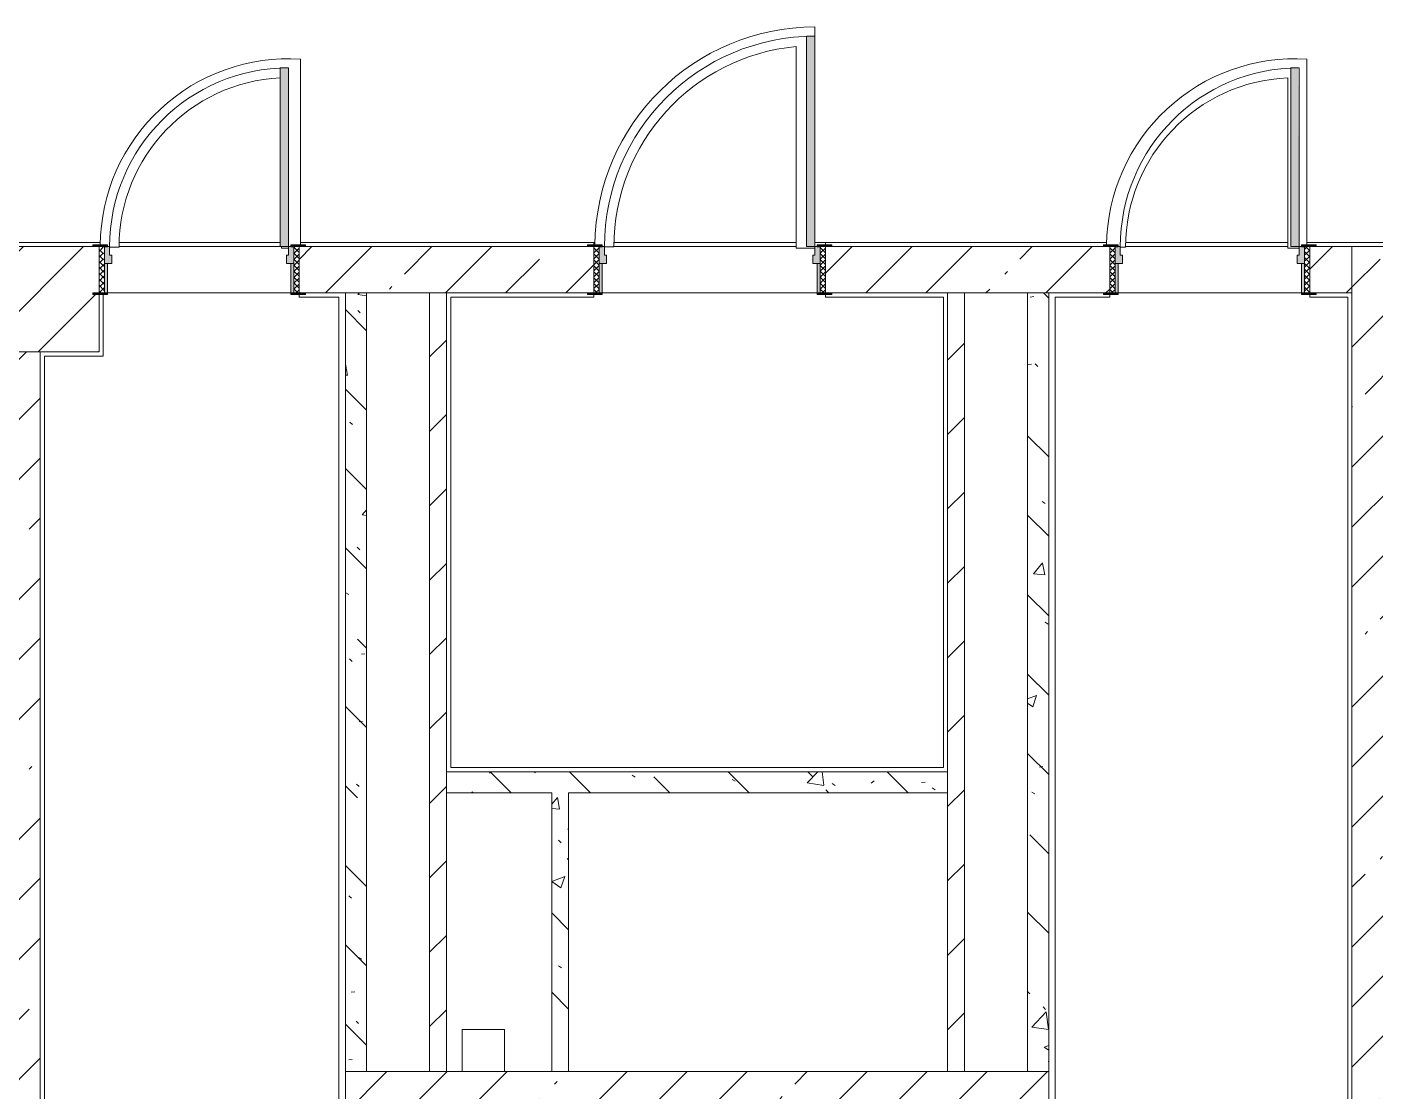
# Model space of a CAD drawing. Header units: millimetres. Extents: x 81368 to 286493, y -8553 to 29000.
# Drawn here: x 225050 to 231453, y 3888 to 8944 of the extents above; entities that cross this region are included whole.
import ezdxf

# ---------------------------------------------------------------- set-up
doc = ezdxf.new("R2010")
doc.units = ezdxf.units.MM
for name, color, linetype, lineweight, true_color in [('A-DOOR-5', 7, 'Continuous', 5, 0xe2e2e2), ('A-DOOR-6', 7, 'Continuous', 5, 0xaaaaaa), ('A-DOOR-FRAM-4', 7, 'Continuous', 5, 0xe2e2e2), ('A-DOOR-FRAM-5', 7, 'Continuous', 5, 0xaaaaaa), ('A-FLOR-3', 7, 'Continuous', 5, 0xaaaaaa), ('I-WALL-8', 7, 'Continuous', 5, 0x787878)]:
    doc.layers.add(name, color=color, linetype=linetype, lineweight=lineweight, true_color=true_color)
for name, color, linetype, lineweight in [('A-WALL', 7, 'Continuous', 9), ('I-WALL-6', 7, 'Continuous', 5), ('S-COLS-1', 7, 'Continuous', 5)]:
    doc.layers.add(name, color=color, linetype=linetype, lineweight=lineweight)
pattern_1 = [(45, (159482.88, 0), (-285.1231, 285.1231), []), (45, (159768, 0), (-285.1231, 285.1231), [504.031, -100.806, 16.764, -84.042])]
pattern_2 = [(45, (159482.88, 0), (-176.7767, 176.7767), [])]
pattern_3 = [(135, (159482.9, 0), (-377.1708, -377.1708), [533.4, -88.9, 17.78, -88.9]), (135, (159482.9, 376.94), (-377.1708, -377.1708), []), (50, (159482.9, 0), (637.6445, -55.7866), [66.675, -733.425]), (355, (159482.9, 0), (-123.3494, 668.699), [53.34, -586.74]), (100.451, (159536, -4.65), (514.299, 612.908), [56.665, -623.315]), (46.184, (159482.9, 177.8), (948.7764, -147.15), [100.012, -1100.137]), (96.636, (159561.9, 165.5), (830.909, 865.997), [84.998, -934.973]), (351.184, (159482.9, 177.8), (830.918, 865.988), [80.01, -880.11]), (21, (159571.8, 133.35), (530.6506, -357.9283), [66.675, -733.425]), (326, (159571.8, 133.35), (216.308, 644.6585), [53.34, -586.74]), (71.451, (159616, 103.5), (746.9596, 286.7243), [56.665, -623.315]), (37.5, (159482.88, 0), (10.8105, 295.9426), [16.764, -562.864, 16.764, -578.866, -588.962]), (37.5, (159482.88, 0), (10.8105, 295.9426), [-1175.258, 16.764, -572.198]), (7.5, (159482.88, 0), (233.8692, 350.6318), [16.764, -322.834, 16.764, -549.529, -224.472]), (7.5, (159482.88, 0), (233.8692, 350.6318), [-905.891, 16.764, -207.708]), (327.5, (159284.63, 0), (474.5678, -20.0513), [16.764, -205.486, 16.764, -676.656, -920.115]), (327.5, (159284.63, 0), (474.5678, -20.0513), [-915.67, 16.764, -903.351]), (317.5, (159195.73, 0), (518.4522, 88.9934), [16.764, -272.161, 16.764, -443.738, -653.415]), (317.5, (159195.73, 0), (518.4522, 88.9934), [-749.427, 16.764, -636.651])]
pattern_4 = [(135, (1826.41, 174.685), (-14.14214, -14.14214), []), (225, (1826.41, 174.685), (14.14214, -14.14214), [])]
pattern_5 = [(45, (-296.384, 174.685), (-14.1421, 14.1421), []), (135, (-296.384, 174.685), (-14.1421, -14.1421), [])]

# ---------------------------------------------------------------- blocks, each defined once
blk = doc.blocks.new('BSC_Колонна _Прямоугольная - 500х500-V43-1_2_3_птичка')
at = {"layer": 'S-COLS-1'}
h = blk.add_hatch(dxfattribs=at)
h.set_pattern_fill('FP_86', color=256, style=0, pattern_type=2)
h.set_pattern_definition([(45, (-65660, -7650), (-285.1231, 285.1231), []), (45, (-65374.88, -7650), (-285.1231, 285.1231), [504.031, -100.806, 16.764, -84.042])])
h.paths.add_polyline_path([(-30, -250), (250, -250), (250, 22), (220, 22), (220, 30), (250, 30), (250, 250), (-250, 250), (-250, -250)])
for p, q in [((220, 250), (-250, 250)), ((-250, 250), (-250, -250)), ((250, -250), (250, 22)), ((-250, -250), (250, -250))]:
    blk.add_line(p, q, dxfattribs=at)
blk = doc.blocks.new('110_Дверь_СКБ_1Ст_Внутренняя1 - Д-7_л__950x2100h_Туалет-21784696-1_2_3_птичка')
at = {"layer": 'A-DOOR-5'}
h = blk.add_hatch(color=256, dxfattribs=at)
h.paths.add_polyline_path([(-422.5, 30), (-402.5, 30), (-402.5, 70), (-412.5, 70), (-412.5, 110), (-437.5, 108), (-437.5, 30)])
h.paths.add_polyline_path([(447.5, 30), (462.5, 30), (462.5, 110), (437.5, 110), (437.5, 70), (427.5, 70), (427.5, 30), (437.5, 30)])
at = {"layer": 'A-DOOR-6'}
h = blk.add_hatch(dxfattribs=at)
h.set_pattern_fill('FP_25', color=256, style=0, pattern_type=2)
h.set_pattern_definition(pattern_4)
h.paths.add_polyline_path([(473.5, -110), (487.5, -110), (487.5, 110), (462.5, 110), (462.5, -110)])
at = {"layer": 'A-DOOR-FRAM-4'}
for points in [[(437.5, 110), (431.8, 960), (397.5, 960), (397.5, 110)], [(-462.5, 110), (-422.5, 110), (-422.5, 118), (-492.5, 117.6), (-492.5, 110), (-477.4, 110)], [(487.5, 110), (517.5, 110), (517.5, 118), (447.5, 118), (447.5, 110), (473.5, 110)], [(-422.5, -110), (-422.5, 30), (-437.5, 30), (-437.5, -110)], [(462.5, -110), (462.5, 30), (447.5, 30), (447.5, -110)], [(-462.5, -118), (-422.5, -118), (-422.5, -110), (-492.5, -110), (-492.5, -118)], [(517.5, -118), (517.5, -110), (447.5, -110), (447.5, -118), (487.5, -118)]]:
    blk.add_hatch(color=256, dxfattribs=at).paths.add_polyline_path(points)
at = {"layer": 'A-DOOR-FRAM-5'}
h = blk.add_hatch(dxfattribs=at)
h.set_pattern_fill('FP_26', color=256, style=0, pattern_type=2)
h.set_pattern_definition(pattern_5)
h.paths.add_polyline_path([(-462.5, -110), (-437.5, -110), (-437.5, 110), (-462.5, 108)])
at = {"layer": 'A-DOOR-6'}
for p, q in [((437.5, 960), (397.5, 960)), ((397.5, 960), (397.5, 110)), ((437.5, 110), (437.5, 960)), ((397.5, 110), (437.5, 110))]:
    blk.add_line(p, q, dxfattribs=at)
blk.add_arc((437.5, 110), 850, 90, 180, dxfattribs=at)
at = {"layer": 'A-DOOR-FRAM-5'}
for p, q in [((-422.5, 118), (-492.5, 118)), ((-492.5, 118), (-492.5, 110)), ((-492.5, 110), (-422.5, 110)), ((-437.5, 110), (-462.5, 110)), ((-462.5, 110), (-462.5, -110)), ((-412.5, 110), (-437.5, 110)), ((-437.5, 110), (-437.5, 30)), ((-437.5, -110), (-437.5, 110)), ((-422.5, 110), (-437.5, 110)), ((-437.5, 110), (-437.5, 109)), ((-437.5, 109), (-422.5, 109)), ((-422.5, 110), (-422.5, 118)), ((-422.5, 109), (-422.5, 110)), ((-412.5, 70), (-412.5, 110)), ((-402.5, 70), (-412.5, 70)), ((-402.5, 30), (-402.5, 70)), ((437.5, 70), (427.5, 70)), ((427.5, 70), (427.5, 30)), ((437.5, 110), (437.5, 70)), ((462.5, 110), (437.5, 110)), ((517.5, 118), (447.5, 118)), ((447.5, 118), (447.5, 110)), ((462.5, 110), (447.5, 110)), ((447.5, 110), (447.5, 109)), ((447.5, 110), (517.5, 110)), ((447.5, 109), (462.5, 109)), ((462.5, 30), (462.5, 110)), ((487.5, 110), (462.5, 110)), ((462.5, 110), (462.5, -110)), ((462.5, 109), (462.5, 110)), ((487.5, -110), (487.5, 110)), ((517.5, 110), (517.5, 118)), ((-437.5, 30), (-402.5, 30)), ((-422.5, 30), (-437.5, 30)), ((-437.5, 30), (-437.5, -110)), ((-422.5, -110), (-422.5, 30)), ((427.5, 30), (462.5, 30)), ((462.5, 30), (447.5, 30)), ((447.5, 30), (447.5, -110)), ((462.5, -110), (462.5, 30)), ((-422.5, -110), (-492.5, -110)), ((-492.5, -110), (-492.5, -118)), ((-492.5, -118), (-422.5, -118)), ((-462.5, -110), (-437.5, -110)), ((-437.5, -110), (-422.5, -110)), ((-422.5, -118), (-422.5, -110)), ((447.5, -110), (462.5, -110)), ((517.5, -110), (447.5, -110)), ((447.5, -110), (447.5, -118)), ((447.5, -118), (517.5, -118)), ((462.5, -110), (487.5, -110)), ((517.5, -118), (517.5, -110))]:
    blk.add_line(p, q, dxfattribs=at)
blk = doc.blocks.new('110_Дверь_СКБ_1Ст_Внутренняя1 - Д-7_л__950x2100h_Туалет-V89-1_2_3_птичка')
at = {"layer": 'A-DOOR-5'}
h = blk.add_hatch(color=256, dxfattribs=at)
h.paths.add_polyline_path([(447.5, 30), (462.5, 30), (462.5, 110), (437.5, 110), (437.5, 70), (427.5, 70), (427.5, 30), (437.5, 30)])
h.paths.add_polyline_path([(-422.5, 30), (-402.5, 30), (-402.5, 70), (-412.5, 70), (-412.5, 110), (-437.5, 108), (-437.5, 30)])
at = {"layer": 'A-DOOR-6'}
h = blk.add_hatch(dxfattribs=at)
h.set_pattern_fill('FP_25', color=256, style=0, pattern_type=2)
h.set_pattern_definition(pattern_4)
h.paths.add_polyline_path([(487.5, -110), (487.5, 110), (462.5, 110), (462.5, -110)])
at = {"layer": 'A-DOOR-FRAM-4'}
for points in [[(403.5, 110), (437.5, 110), (437.5, 960), (397.5, 960), (397.5, 110)], [(-437.5, 110), (-422.5, 110), (-422.5, 118), (-492.5, 118), (-492.5, 110), (-442.5, 110)], [(492.7, 110), (517.5, 110), (517.5, 118), (447.5, 118), (447.5, 110), (487.5, 110)], [(-422.5, -110), (-422.5, 30), (-437.5, 30), (-437.5, -110)], [(462.5, -110), (462.5, 30), (447.5, 30), (447.5, -110)], [(-442.5, -118), (-422.5, -118), (-422.5, -110), (-492.5, -110), (-492.5, -118), (-462.5, -118)], [(447.5, -118), (517.5, -118), (517.5, -110), (447.5, -110)]]:
    blk.add_hatch(color=256, dxfattribs=at).paths.add_polyline_path(points)
at = {"layer": 'A-DOOR-FRAM-5'}
h = blk.add_hatch(dxfattribs=at)
h.set_pattern_fill('FP_26', color=256, style=0, pattern_type=2)
h.set_pattern_definition(pattern_5)
h.paths.add_polyline_path([(-462.5, -110), (-437.5, -110), (-442.5, 110), (-462.5, 110)])
at = {"layer": 'A-DOOR-6'}
for p, q in [((437.5, 960), (397.5, 960)), ((397.5, 960), (397.5, 110)), ((437.5, 110), (437.5, 960)), ((397.5, 110), (437.5, 110))]:
    blk.add_line(p, q, dxfattribs=at)
blk.add_arc((437.5, 110), 850, 90, 180, dxfattribs=at)
at = {"layer": 'A-DOOR-FRAM-5'}
for p, q in [((-422.5, 118), (-492.5, 118)), ((-492.5, 118), (-492.5, 110)), ((-492.5, 110), (-422.5, 110)), ((-437.5, 110), (-462.5, 110)), ((-462.5, 110), (-462.5, -110)), ((-412.5, 110), (-437.5, 110)), ((-437.5, 110), (-437.5, 30)), ((-437.5, -110), (-437.5, 110)), ((-422.5, 110), (-437.5, 110)), ((-437.5, 110), (-437.5, 109)), ((-437.5, 109), (-422.5, 109)), ((-422.5, 110), (-422.5, 118)), ((-422.5, 109), (-422.5, 110)), ((-412.5, 70), (-412.5, 110)), ((-402.5, 70), (-412.5, 70)), ((-402.5, 30), (-402.5, 70)), ((437.5, 70), (427.5, 70)), ((427.5, 70), (427.5, 30)), ((437.5, 110), (437.5, 70)), ((462.5, 110), (437.5, 110)), ((517.5, 118), (447.5, 118)), ((447.5, 118), (447.5, 110)), ((462.5, 110), (447.5, 110)), ((447.5, 110), (447.5, 109)), ((447.5, 110), (517.5, 110)), ((447.5, 109), (462.5, 109)), ((462.5, 30), (462.5, 110)), ((487.5, 110), (462.5, 110)), ((462.5, 110), (462.5, -110)), ((462.5, 109), (462.5, 110)), ((487.5, -110), (487.5, 110)), ((517.5, 110), (517.5, 118)), ((-437.5, 30), (-402.5, 30)), ((-422.5, 30), (-437.5, 30)), ((-437.5, 30), (-437.5, -110)), ((-422.5, -110), (-422.5, 30)), ((427.5, 30), (462.5, 30)), ((462.5, 30), (447.5, 30)), ((447.5, 30), (447.5, -110)), ((462.5, -110), (462.5, 30)), ((-422.5, -110), (-492.5, -110)), ((-492.5, -110), (-492.5, -118)), ((-492.5, -118), (-422.5, -118)), ((-462.5, -110), (-437.5, -110)), ((-437.5, -110), (-422.5, -110)), ((-422.5, -118), (-422.5, -110)), ((447.5, -110), (462.5, -110)), ((517.5, -110), (447.5, -110)), ((447.5, -110), (447.5, -118)), ((447.5, -118), (517.5, -118)), ((462.5, -110), (487.5, -110)), ((517.5, -118), (517.5, -110))]:
    blk.add_line(p, q, dxfattribs=at)
blk = doc.blocks.new('110_Дверь_СКБ_1Ст_Внутренняя1 - Д-4 _л_ 1100x2100h_су мгн-32399982-1_2_3_птичка')
at = {"layer": 'A-DOOR-5'}
h = blk.add_hatch(color=256, dxfattribs=at)
h.paths.add_polyline_path([(537.5, 30), (537.5, 110), (512.5, 110), (512.5, 70), (502.5, 70), (502.5, 30), (522.5, 30)])
h.paths.add_polyline_path([(-512.5, 30), (-477.5, 30), (-477.5, 70), (-487.5, 70), (-487.5, 110), (-512.5, 109)])
at = {"layer": 'A-DOOR-6'}
h = blk.add_hatch(dxfattribs=at)
h.set_pattern_fill('FP_126', color=256, style=0, pattern_type=2)
h.set_pattern_definition([(135, (1751.41, 174.685), (-14.14214, -14.14214), []), (225, (1751.41, 174.685), (14.14214, -14.14214), [])])
h.paths.add_polyline_path([(537.5, -110), (562.5, -110), (562.5, 110), (537.5, 110), (537.5, 102.9)])
at = {"layer": 'A-DOOR-FRAM-4'}
for points in [[(511.8, 110), (512.5, 110), (512.5, 1110), (472.5, 1110), (472.5, 110)], [(-526.8, 110), (-497.5, 110), (-497.5, 118), (-567.5, 118), (-567.5, 110), (-532.4, 110)], [(592.5, 110), (592.5, 118), (522.5, 118), (522.5, 110), (562.5, 110)], [(-497.5, -110), (-497.5, 30), (-512.5, 30), (-512.5, -110)], [(537.5, -110), (537.5, 30), (522.5, 30), (522.5, -110)], [(-533.8, -118), (-497.5, -118), (-497.5, -110), (-567.5, -110), (-567.5, -118), (-537.5, -118)], [(562.5, -118), (592.5, -118), (592.5, -110), (522.5, -110), (522.5, -118), (537.5, -118)]]:
    blk.add_hatch(color=256, dxfattribs=at).paths.add_polyline_path(points)
at = {"layer": 'A-DOOR-FRAM-5'}
h = blk.add_hatch(dxfattribs=at)
h.set_pattern_fill('FP_127', color=256, style=0, pattern_type=2)
h.set_pattern_definition([(45, (-371.384, 174.685), (-14.1421, 14.1421), []), (135, (-371.384, 174.685), (-14.1421, -14.1421), [])])
h.paths.add_polyline_path([(-532.5, -110), (-512.5, -110), (-512.5, 110), (-537.5, 110), (-537.5, -110)])
at = {"layer": 'A-DOOR-6'}
for p, q in [((512.5, 1110), (472.5, 1110)), ((472.5, 1110), (472.5, 110)), ((512.5, 110), (512.5, 1110)), ((472.5, 110), (512.5, 110))]:
    blk.add_line(p, q, dxfattribs=at)
blk.add_arc((512.5, 110), 1000, 90, 180, dxfattribs=at)
at = {"layer": 'A-DOOR-FRAM-5'}
for p, q in [((-497.5, 118), (-567.5, 118)), ((-567.5, 118), (-567.5, 110)), ((-567.5, 110), (-497.5, 110)), ((-512.5, 110), (-537.5, 110)), ((-537.5, 110), (-537.5, -110)), ((-487.5, 110), (-512.5, 110)), ((-512.5, 110), (-512.5, 30)), ((-512.5, -110), (-512.5, 110)), ((-497.5, 110), (-512.5, 110)), ((-512.5, 110), (-512.5, 109)), ((-512.5, 109), (-497.5, 109)), ((-497.5, 110), (-497.5, 118)), ((-497.5, 109), (-497.5, 110)), ((-487.5, 70), (-487.5, 110)), ((-477.5, 70), (-487.5, 70)), ((-477.5, 30), (-477.5, 70)), ((512.5, 70), (502.5, 70)), ((502.5, 70), (502.5, 30)), ((512.5, 110), (512.5, 70)), ((537.5, 110), (512.5, 110)), ((592.5, 118), (522.5, 118)), ((522.5, 118), (522.5, 110)), ((537.5, 110), (522.5, 110)), ((522.5, 110), (522.5, 109)), ((522.5, 110), (592.5, 110)), ((522.5, 109), (537.5, 109)), ((537.5, 30), (537.5, 110)), ((562.5, 110), (537.5, 110)), ((537.5, 110), (537.5, -110)), ((537.5, 109), (537.5, 110)), ((562.5, -110), (562.5, 110)), ((592.5, 110), (592.5, 118)), ((-512.5, 30), (-477.5, 30)), ((-497.5, 30), (-512.5, 30)), ((-512.5, 30), (-512.5, -110)), ((-497.5, -110), (-497.5, 30)), ((502.5, 30), (537.5, 30)), ((537.5, 30), (522.5, 30)), ((522.5, 30), (522.5, -110)), ((537.5, -110), (537.5, 30)), ((-497.5, -110), (-567.5, -110)), ((-567.5, -110), (-567.5, -118)), ((-567.5, -118), (-497.5, -118)), ((-537.5, -110), (-512.5, -110)), ((-512.5, -110), (-497.5, -110)), ((-497.5, -118), (-497.5, -110)), ((522.5, -110), (537.5, -110)), ((592.5, -110), (522.5, -110)), ((522.5, -110), (522.5, -118)), ((522.5, -118), (592.5, -118)), ((537.5, -110), (562.5, -110)), ((592.5, -118), (592.5, -110))]:
    blk.add_line(p, q, dxfattribs=at)

msp = doc.modelspace()

# ---------------------------------------------------------------- hatches: boundary and pattern name
at = {"layer": 'I-WALL-6'}
h = msp.add_hatch(dxfattribs=at)
h.set_pattern_fill('FP_69', color=256, style=0, pattern_type=2)
h.set_pattern_definition(pattern_1)
h.paths.add_polyline_path([(228842.9, 7680), (230192.9, 7680), (230192.9, 7900), (228842.9, 7900)])
h.paths.add_polyline_path([(231342.9, 7680), (231342.9, 7900), (231142.9, 7900), (231142.9, 7680), (231172.9, 7680)])
h.paths.add_polyline_path([(226372.9, 7680), (227742.9, 7680), (227742.9, 7900), (226342.9, 7900), (226342.9, 7680), (226348.9, 7680)])
h = msp.add_hatch(dxfattribs=at)
h.set_pattern_fill('FP_69', color=256, style=0, pattern_type=2)
h.set_pattern_definition(pattern_1)
h.paths.add_polyline_path([(231562.9, -100), (231562.9, 7900), (231342.9, 7900), (231342.9, -100)])
h = msp.add_hatch(dxfattribs=at)
h.set_pattern_fill('FP_105', color=256, style=0, pattern_type=2)
h.set_pattern_definition(pattern_2)
h.paths.add_polyline_path([(226962.9, 3980), (227042.9, 3980), (227042.9, 7680), (226962.9, 7680), (226962.9, 4069.5)])
h = msp.add_hatch(dxfattribs=at)
h.set_pattern_fill('FP_105', color=256, style=0, pattern_type=2)
h.set_pattern_definition(pattern_2)
h.paths.add_polyline_path([(229502.9, 3980), (229502.9, 7680), (229422.9, 7680), (229422.9, 3980)])
h = msp.add_hatch(dxfattribs=at)
h.set_pattern_fill('FP_69', color=256, style=0, pattern_type=2)
h.set_pattern_definition(pattern_1)
h.paths.add_polyline_path([(225112.9, 400), (225112.9, 7400), (224892.9, 7400), (224892.9, 400)])
h = msp.add_hatch(dxfattribs=at)
h.set_pattern_fill('FP_69', color=256, style=0, pattern_type=2)
h.set_pattern_definition(pattern_1)
h.paths.add_polyline_path([(227210.8, 3760), (229902.9, 3760), (229902.9, 3980), (226562.9, 3980), (226562.9, 3760), (227117.9, 3760)])
at = {"layer": 'I-WALL-8'}
h = msp.add_hatch(dxfattribs=at)
h.set_pattern_fill('FP_98', color=256, style=0, pattern_type=2)
h.set_pattern_definition(pattern_3)
h.paths.add_polyline_path([(226662.9, 3980), (226662.9, 7680), (226562.9, 7680), (226562.9, 3980)])
h = msp.add_hatch(dxfattribs=at)
h.set_pattern_fill('FP_98', color=256, style=0, pattern_type=2)
h.set_pattern_definition(pattern_3)
h.paths.add_polyline_path([(229902.9, 3980), (229902.9, 7680), (229802.9, 7680), (229802.9, 3980)])
h = msp.add_hatch(dxfattribs=at)
h.set_pattern_fill('FP_98', color=256, style=0, pattern_type=2)
h.set_pattern_definition(pattern_3)
h.paths.add_polyline_path([(227042.9, 5305), (229422.9, 5305), (229422.9, 5405), (227042.9, 5405)])
h = msp.add_hatch(dxfattribs=at)
h.set_pattern_fill('FP_98', color=256, style=0, pattern_type=2)
h.set_pattern_definition(pattern_3)
h.paths.add_polyline_path([(227622.9, 3980), (227622.9, 5305), (227542.9, 5305), (227542.9, 3980)])

# ---------------------------------------------------------------- linework, layer by layer
at = {"layer": 'A-FLOR-3'}
for p, q in [((228792.9, 8900), (228792.9, 8944)), ((228702.9, 8850.7), (228702.9, 7892.9)), ((226348.9, 7908), (226348.9, 8791.2)), ((231128.9, 7908), (231128.9, 8791.2)), ((231038.9, 8702.3), (231038.9, 7892.9)), ((198222.9, 7920), (225399.2, 7920)), ((225442.9, 7898), (225487.9, 7898)), ((226252.9, 7900), (225488, 7900)), ((225489.2, 7920), (226252.9, 7920)), ((226258.9, 7900), (226258.9, 7892.9)), ((226258.9, 7892.9), (226292.9, 7892.9)), ((226348.9, 7920), (227749, 7920)), ((227742.9, 7920), (227742.9, 7908)), ((227792.9, 7899), (227837.9, 7899)), ((227839.1, 7920), (228702.9, 7920)), ((228702.9, 7892.9), (228792.9, 7892.9)), ((230179.2, 7920), (228792.9, 7920)), ((228842.9, 7908), (228842.9, 7920)), ((230242.9, 7898), (230267.9, 7898)), ((230269.2, 7920), (231038.9, 7920)), ((231038.9, 7892.9), (231092.9, 7892.9)), ((231128.9, 7920), (231787.8, 7920)), ((225412.9, 7672), (225412.9, 7380)), ((226342.9, 7660), (226342.9, 7672)), ((226531.9, 7660), (226342.9, 7660)), ((226531.9, 7660), (226531.9, 3729)), ((227742.9, 7660), (227062.9, 7660)), ((227062.9, 7660), (227062.9, 5425)), ((227742.9, 7672), (227742.9, 7660)), ((228842.9, 7660), (228842.9, 7672)), ((229402.9, 7660), (228842.9, 7660)), ((229402.9, 5425), (229402.9, 7660)), ((230192.9, 7660), (229933.9, 7660)), ((229933.9, 2347.5), (229933.9, 7660)), ((230192.9, 7672), (230192.9, 7660)), ((231142.9, 7660), (231142.9, 7672)), ((231322.9, 7660), (231142.9, 7660)), ((231322.9, 515.6), (231322.9, 7660)), ((225412.9, 7380), (225132.9, 7380)), ((225132.9, 7380), (225132.9, 515.5)), ((227062.9, 5425), (229402.9, 5425)), ((227117.9, 3980), (227117.9, 4180)), ((227117.9, 4180), (227317.9, 4180)), ((227317.9, 4180), (227317.9, 3980))]:
    msp.add_line(p, q, dxfattribs=at)
for centre, radius, start, end in [((228792.9, 7899), 1045, 90, 179.50487), ((228792.9, 7900), 955, 95.40763, 180.06083), ((226292.9, 7898), 895, 86.41414, 179.35657), ((231072.9, 7898), 895, 86.41414, 179.35657), ((226292.9, 7898), 805, 92.85121, 180), ((231072.9, 7898), 805, 92.42307, 180)]:
    msp.add_arc(centre, radius, start, end, dxfattribs=at)
at = {"layer": 'A-WALL'}
for p, q in [((226662.9, 7680), (226562.9, 7680)), ((227042.9, 7680), (226962.9, 7680)), ((229502.9, 7680), (229422.9, 7680)), ((229902.9, 7680), (229802.9, 7680)), ((227042.9, 5405), (227042.9, 5305)), ((229422.9, 5305), (229422.9, 5405)), ((226562.9, 3980), (226662.9, 3980)), ((226962.9, 3980), (227042.9, 3980)), ((227542.9, 3980), (227622.9, 3980)), ((229422.9, 3980), (229502.9, 3980))]:
    msp.add_line(p, q, dxfattribs=at)
at = {"layer": 'I-WALL-6'}
for p, q in [((225488, 7900), (226252.9, 7900)), ((227712.9, 7900), (226372.9, 7900)), ((227837.1, 7900), (228702.9, 7900)), ((230162.9, 7900), (228872.9, 7900)), ((230268, 7900), (231038.9, 7900)), ((231732.9, 7900), (231172.9, 7900)), ((231342.9, 7900), (231342.9, 515.5)), ((226302.9, 7680), (225432.9, 7680)), ((226372.9, 7680), (226562.9, 7680)), ((226562.9, 7680), (226562.9, 3760)), ((226662.9, 7680), (226962.9, 7680)), ((226662.9, 3980), (226662.9, 7680)), ((226962.9, 7680), (226962.9, 3980)), ((227042.9, 7680), (227712.9, 7680)), ((227042.9, 5405), (227042.9, 7680)), ((228802.9, 7680), (227782.9, 7680)), ((228872.9, 7680), (229422.9, 7680)), ((229422.9, 7680), (229422.9, 5405)), ((229502.9, 7680), (229802.9, 7680)), ((229502.9, 3980), (229502.9, 7680)), ((229802.9, 7680), (229802.9, 3980)), ((229902.9, 7680), (230162.9, 7680)), ((229902.9, 3760), (229902.9, 7680)), ((231102.9, 7680), (230232.9, 7680)), ((231172.9, 7680), (231342.9, 7680)), ((225112.9, 400), (225112.9, 7400)), ((229422.9, 5405), (227042.9, 5405)), ((227042.9, 3980), (227042.9, 5305)), ((227042.9, 5305), (227542.9, 5305)), ((227542.9, 5305), (227542.9, 3980)), ((227622.9, 5305), (229422.9, 5305)), ((227622.9, 3980), (227622.9, 5305)), ((229422.9, 5305), (229422.9, 3980)), ((226962.9, 3980), (226662.9, 3980)), ((227542.9, 3980), (227042.9, 3980)), ((229422.9, 3980), (227622.9, 3980)), ((229902.9, 3980), (229502.9, 3980))]:
    msp.add_line(p, q, dxfattribs=at)

# ---------------------------------------------------------------- block references
at = {"layer": 'A-DOOR-6'}
for name, p in [('110_Дверь_СКБ_1Ст_Внутренняя1 - Д-4 _л_ 1100x2100h_су мгн-32399982-1_2_3_птичка', (228280.4, 7790)), ('110_Дверь_СКБ_1Ст_Внутренняя1 - Д-7_л__950x2100h_Туалет-V89-1_2_3_птичка', (225855.4, 7790)), ('110_Дверь_СКБ_1Ст_Внутренняя1 - Д-7_л__950x2100h_Туалет-21784696-1_2_3_птичка', (230655.4, 7790))]:
    msp.add_blockref(name, p, dxfattribs=at)
at = {"layer": 'S-COLS-1'}
msp.add_blockref('BSC_Колонна _Прямоугольная - 500х500-V43-1_2_3_птичка', (225142.9, 7650), dxfattribs=at)

doc.saveas('drawing.dxf')
